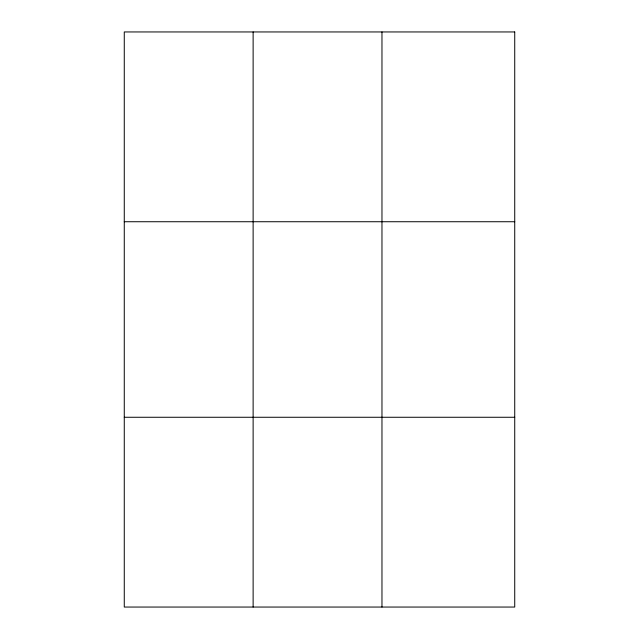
<?xml version="1.0" encoding="UTF-8"?>
<svg xmlns="http://www.w3.org/2000/svg" width="639" height="639" viewBox="0 0 639 639"><rect width="100%" height="100%" fill="white"/><g stroke="black" fill="none" stroke-linecap="round" stroke-linejoin="round"><path stroke-width="0.96" d="M253.124 31.95L253.124 607.05M381.97 31.95L381.97 607.05M124.27 221.733L514.73 221.733M124.27 417.267L514.73 417.267M514.73 31.95L514.73 607.05L124.27 607.05L124.27 31.95L514.73 31.95"/></g></svg>
